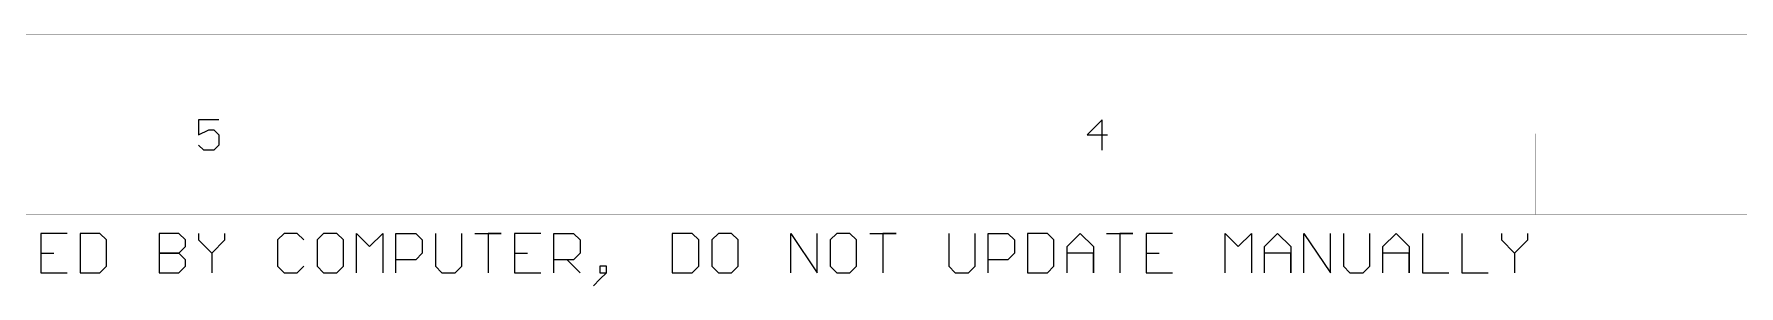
# Model space of a CAD drawing. Header units: millimetres. Extents: x 235 to 830, y 272 to 692.
# Drawn here: x 379.7 to 552.3, y 666.5 to 692 of the extents above; entities that cross this region are included whole.
import ezdxf

# ---------------------------------------------------------------- set-up
doc = ezdxf.new("R2010")
doc.units = ezdxf.units.MM
doc.layers.add('Mechanical1', color=6, linetype='Continuous')

msp = doc.modelspace()

# ---------------------------------------------------------------- linework, layer by layer
at = {"layer": 'Mechanical1'}
for p, q in [((398.38, 683.33), (396.33, 683.33)), ((396.33, 683.33), (396.33, 681.8)), ((396.33, 681.8), (397.35, 682.31)), ((397.35, 682.31), (397.86, 682.31)), ((397.86, 682.31), (398.38, 681.8)), ((487.86, 683.33), (486.33, 681.8)), ((487.86, 680.26), (487.86, 683.33)), ((396.84, 680.26), (396.33, 680.77)), ((398.38, 680.77), (397.86, 680.26)), ((398.38, 681.8), (398.38, 680.77)), ((486.33, 681.8), (488.38, 681.8)), ((397.86, 680.26), (396.84, 680.26)), ((383, 671.82), (380.33, 671.82)), ((380.33, 671.82), (380.33, 667.82)), ((384.33, 671.82), (384.33, 667.82)), ((386.33, 671.82), (384.33, 671.82)), ((387, 671.15), (386.33, 671.82)), ((392.33, 671.82), (392.33, 667.82)), ((394.33, 671.82), (392.33, 671.82)), ((394.99, 671.15), (394.33, 671.82)), ((396.33, 671.82), (396.33, 671.15)), ((398.99, 671.15), (398.99, 671.82)), ((404.99, 671.82), (404.32, 671.15)), ((406.32, 671.82), (404.99, 671.82)), ((406.99, 671.15), (406.32, 671.82)), ((408.99, 671.82), (408.32, 671.15)), ((410.32, 671.82), (408.99, 671.82)), ((410.99, 671.15), (410.32, 671.82)), ((412.32, 667.82), (412.32, 671.82)), ((412.32, 671.82), (413.65, 670.49)), ((413.65, 670.49), (414.99, 671.82)), ((414.99, 671.82), (414.99, 667.82)), ((416.32, 667.82), (416.32, 671.82)), ((416.32, 671.82), (418.32, 671.82)), ((418.32, 671.82), (418.98, 671.15)), ((420.32, 671.82), (420.32, 668.49)), ((422.98, 668.49), (422.98, 671.82)), ((424.32, 671.82), (426.98, 671.82)), ((426.98, 671.82), (425.65, 671.82)), ((425.65, 671.82), (425.65, 667.82)), ((430.98, 671.82), (428.32, 671.82)), ((428.32, 671.82), (428.32, 667.82)), ((432.31, 667.82), (432.31, 671.82)), ((432.31, 671.82), (434.31, 671.82)), ((434.31, 671.82), (434.98, 671.15)), ((444.31, 671.82), (444.31, 667.82)), ((446.31, 671.82), (444.31, 671.82)), ((446.98, 671.15), (446.31, 671.82)), ((448.98, 671.82), (448.31, 671.15)), ((450.31, 671.82), (448.98, 671.82)), ((450.97, 671.15), (450.31, 671.82)), ((456.31, 667.82), (456.31, 671.82)), ((456.31, 671.82), (458.97, 667.82)), ((458.97, 667.82), (458.97, 671.82)), ((460.97, 671.82), (460.3, 671.15)), ((462.3, 671.82), (460.97, 671.82)), ((462.97, 671.15), (462.3, 671.82)), ((464.3, 671.82), (466.97, 671.82)), ((466.97, 671.82), (465.64, 671.82)), ((465.64, 671.82), (465.64, 667.82)), ((472.3, 671.82), (472.3, 668.49)), ((474.97, 668.49), (474.97, 671.82)), ((476.3, 667.82), (476.3, 671.82)), ((476.3, 671.82), (478.3, 671.82)), ((478.3, 671.82), (478.97, 671.15)), ((480.3, 671.82), (480.3, 667.82)), ((482.3, 671.82), (480.3, 671.82)), ((482.96, 671.15), (482.3, 671.82)), ((484.3, 670.49), (485.63, 671.82)), ((485.63, 671.82), (486.96, 670.49)), ((488.3, 671.82), (490.96, 671.82)), ((490.96, 671.82), (489.63, 671.82)), ((489.63, 671.82), (489.63, 667.82)), ((494.96, 671.82), (492.29, 671.82)), ((492.29, 671.82), (492.29, 667.82)), ((500.29, 667.82), (500.29, 671.82)), ((500.29, 671.82), (501.62, 670.49)), ((501.62, 670.49), (502.96, 671.82)), ((502.96, 671.82), (502.96, 667.82)), ((504.29, 670.49), (505.62, 671.82)), ((505.62, 671.82), (506.96, 670.49)), ((508.29, 667.82), (508.29, 671.82)), ((508.29, 671.82), (510.96, 667.82)), ((510.96, 667.82), (510.96, 671.82)), ((512.29, 671.82), (512.29, 668.49)), ((514.95, 668.49), (514.95, 671.82)), ((516.29, 670.49), (517.62, 671.82)), ((517.62, 671.82), (518.95, 670.49)), ((520.29, 671.82), (520.29, 667.82)), ((524.28, 671.82), (524.28, 667.82)), ((528.28, 671.82), (528.28, 671.15)), ((530.95, 671.15), (530.95, 671.82)), ((387, 668.49), (387, 671.15)), ((394.33, 669.82), (394.99, 670.49)), ((394.99, 670.49), (394.99, 671.15)), ((396.33, 671.15), (397.66, 669.82)), ((397.66, 669.82), (398.99, 671.15)), ((404.32, 671.15), (404.32, 668.49)), ((408.32, 671.15), (408.32, 668.49)), ((410.99, 668.49), (410.99, 671.15)), ((418.98, 671.15), (418.98, 669.82)), ((434.98, 671.15), (434.98, 669.82)), ((446.98, 668.49), (446.98, 671.15)), ((448.31, 671.15), (448.31, 668.49)), ((450.97, 668.49), (450.97, 671.15)), ((460.3, 671.15), (460.3, 668.49)), ((462.97, 668.49), (462.97, 671.15)), ((478.97, 671.15), (478.97, 669.82)), ((482.96, 668.49), (482.96, 671.15)), ((484.3, 667.82), (484.3, 670.49)), ((486.96, 670.49), (486.96, 667.82)), ((504.29, 667.82), (504.29, 670.49)), ((506.96, 670.49), (506.96, 667.82)), ((516.29, 667.82), (516.29, 670.49)), ((518.95, 670.49), (518.95, 667.82)), ((528.28, 671.15), (529.62, 669.82)), ((529.62, 669.82), (530.95, 671.15)), ((380.33, 669.82), (381.66, 669.82)), ((386.33, 667.82), (387, 668.49)), ((394.33, 669.82), (392.33, 669.82)), ((392.33, 669.82), (394.33, 669.82)), ((394.99, 669.15), (394.33, 669.82)), ((394.33, 667.82), (394.99, 668.49)), ((394.99, 668.49), (394.99, 669.15)), ((397.66, 669.82), (397.66, 667.82)), ((404.32, 668.49), (404.99, 667.82)), ((406.32, 667.82), (406.99, 668.49)), ((408.32, 668.49), (408.99, 667.82)), ((410.32, 667.82), (410.99, 668.49)), ((418.32, 669.15), (416.32, 669.15)), ((418.98, 669.82), (418.32, 669.15)), ((420.32, 668.49), (420.98, 667.82)), ((422.32, 667.82), (422.98, 668.49)), ((428.32, 669.82), (429.65, 669.82)), ((434.31, 669.15), (432.31, 669.15)), ((433.65, 669.15), (434.98, 667.82)), ((434.98, 669.82), (434.31, 669.15)), ((437.65, 668.49), (436.98, 668.49)), ((436.98, 668.49), (436.98, 667.82)), ((437.65, 667.82), (437.65, 668.49)), ((446.31, 667.82), (446.98, 668.49)), ((448.31, 668.49), (448.98, 667.82)), ((450.31, 667.82), (450.97, 668.49)), ((460.3, 668.49), (460.97, 667.82)), ((462.3, 667.82), (462.97, 668.49)), ((472.3, 668.49), (472.97, 667.82)), ((474.3, 667.82), (474.97, 668.49)), ((478.3, 669.15), (476.3, 669.15)), ((478.97, 669.82), (478.3, 669.15)), ((482.3, 667.82), (482.96, 668.49)), ((486.96, 669.82), (484.3, 669.82)), ((486.96, 667.82), (486.96, 669.82)), ((492.29, 669.82), (493.63, 669.82)), ((506.96, 669.82), (504.29, 669.82)), ((506.96, 667.82), (506.96, 669.82)), ((512.29, 668.49), (512.95, 667.82)), ((514.29, 667.82), (514.95, 668.49)), ((518.95, 669.82), (516.29, 669.82)), ((518.95, 667.82), (518.95, 669.82)), ((529.62, 669.82), (529.62, 667.82)), ((380.33, 667.82), (383, 667.82)), ((384.33, 667.82), (386.33, 667.82)), ((392.33, 667.82), (394.33, 667.82)), ((404.99, 667.82), (406.32, 667.82)), ((408.99, 667.82), (410.32, 667.82)), ((420.98, 667.82), (422.32, 667.82)), ((428.32, 667.82), (430.98, 667.82)), ((436.98, 667.16), (436.31, 666.49)), ((436.98, 667.16), (437.65, 667.82)), ((436.98, 667.82), (437.65, 667.82)), ((437.65, 667.82), (436.98, 667.16)), ((444.31, 667.82), (446.31, 667.82)), ((448.98, 667.82), (450.31, 667.82)), ((460.97, 667.82), (462.3, 667.82)), ((472.97, 667.82), (474.3, 667.82)), ((480.3, 667.82), (482.3, 667.82)), ((492.29, 667.82), (494.96, 667.82)), ((512.95, 667.82), (514.29, 667.82)), ((520.29, 667.82), (522.95, 667.82)), ((524.28, 667.82), (526.95, 667.82))]:
    msp.add_line(p, q, dxfattribs=at)
at = {"layer": 'Mechanical1', "const_width": 0.0127}
for points in [[(235.19, 692.02), (829.19, 692.02)], [(441.71, 673.73), (441.71, 681.94)], [(531.71, 673.73), (531.71, 681.94)], [(261.71, 673.73), (801.71, 673.73)]]:
    msp.add_lwpolyline(points, dxfattribs=at)
at = {"layer": 'Mechanical1', "const_width": 0.00635}
for points in [[(441.71, 681.94, 1), (441.72, 681.94, 1)], [(531.71, 681.94, 1), (531.72, 681.94, 1)], [(441.71, 673.73, 1), (441.72, 673.73, 1)], [(531.71, 673.73, 1), (531.72, 673.73, 1)]]:
    msp.add_lwpolyline(points, format="xyb", close=True, dxfattribs=at)

doc.saveas('drawing.dxf')
